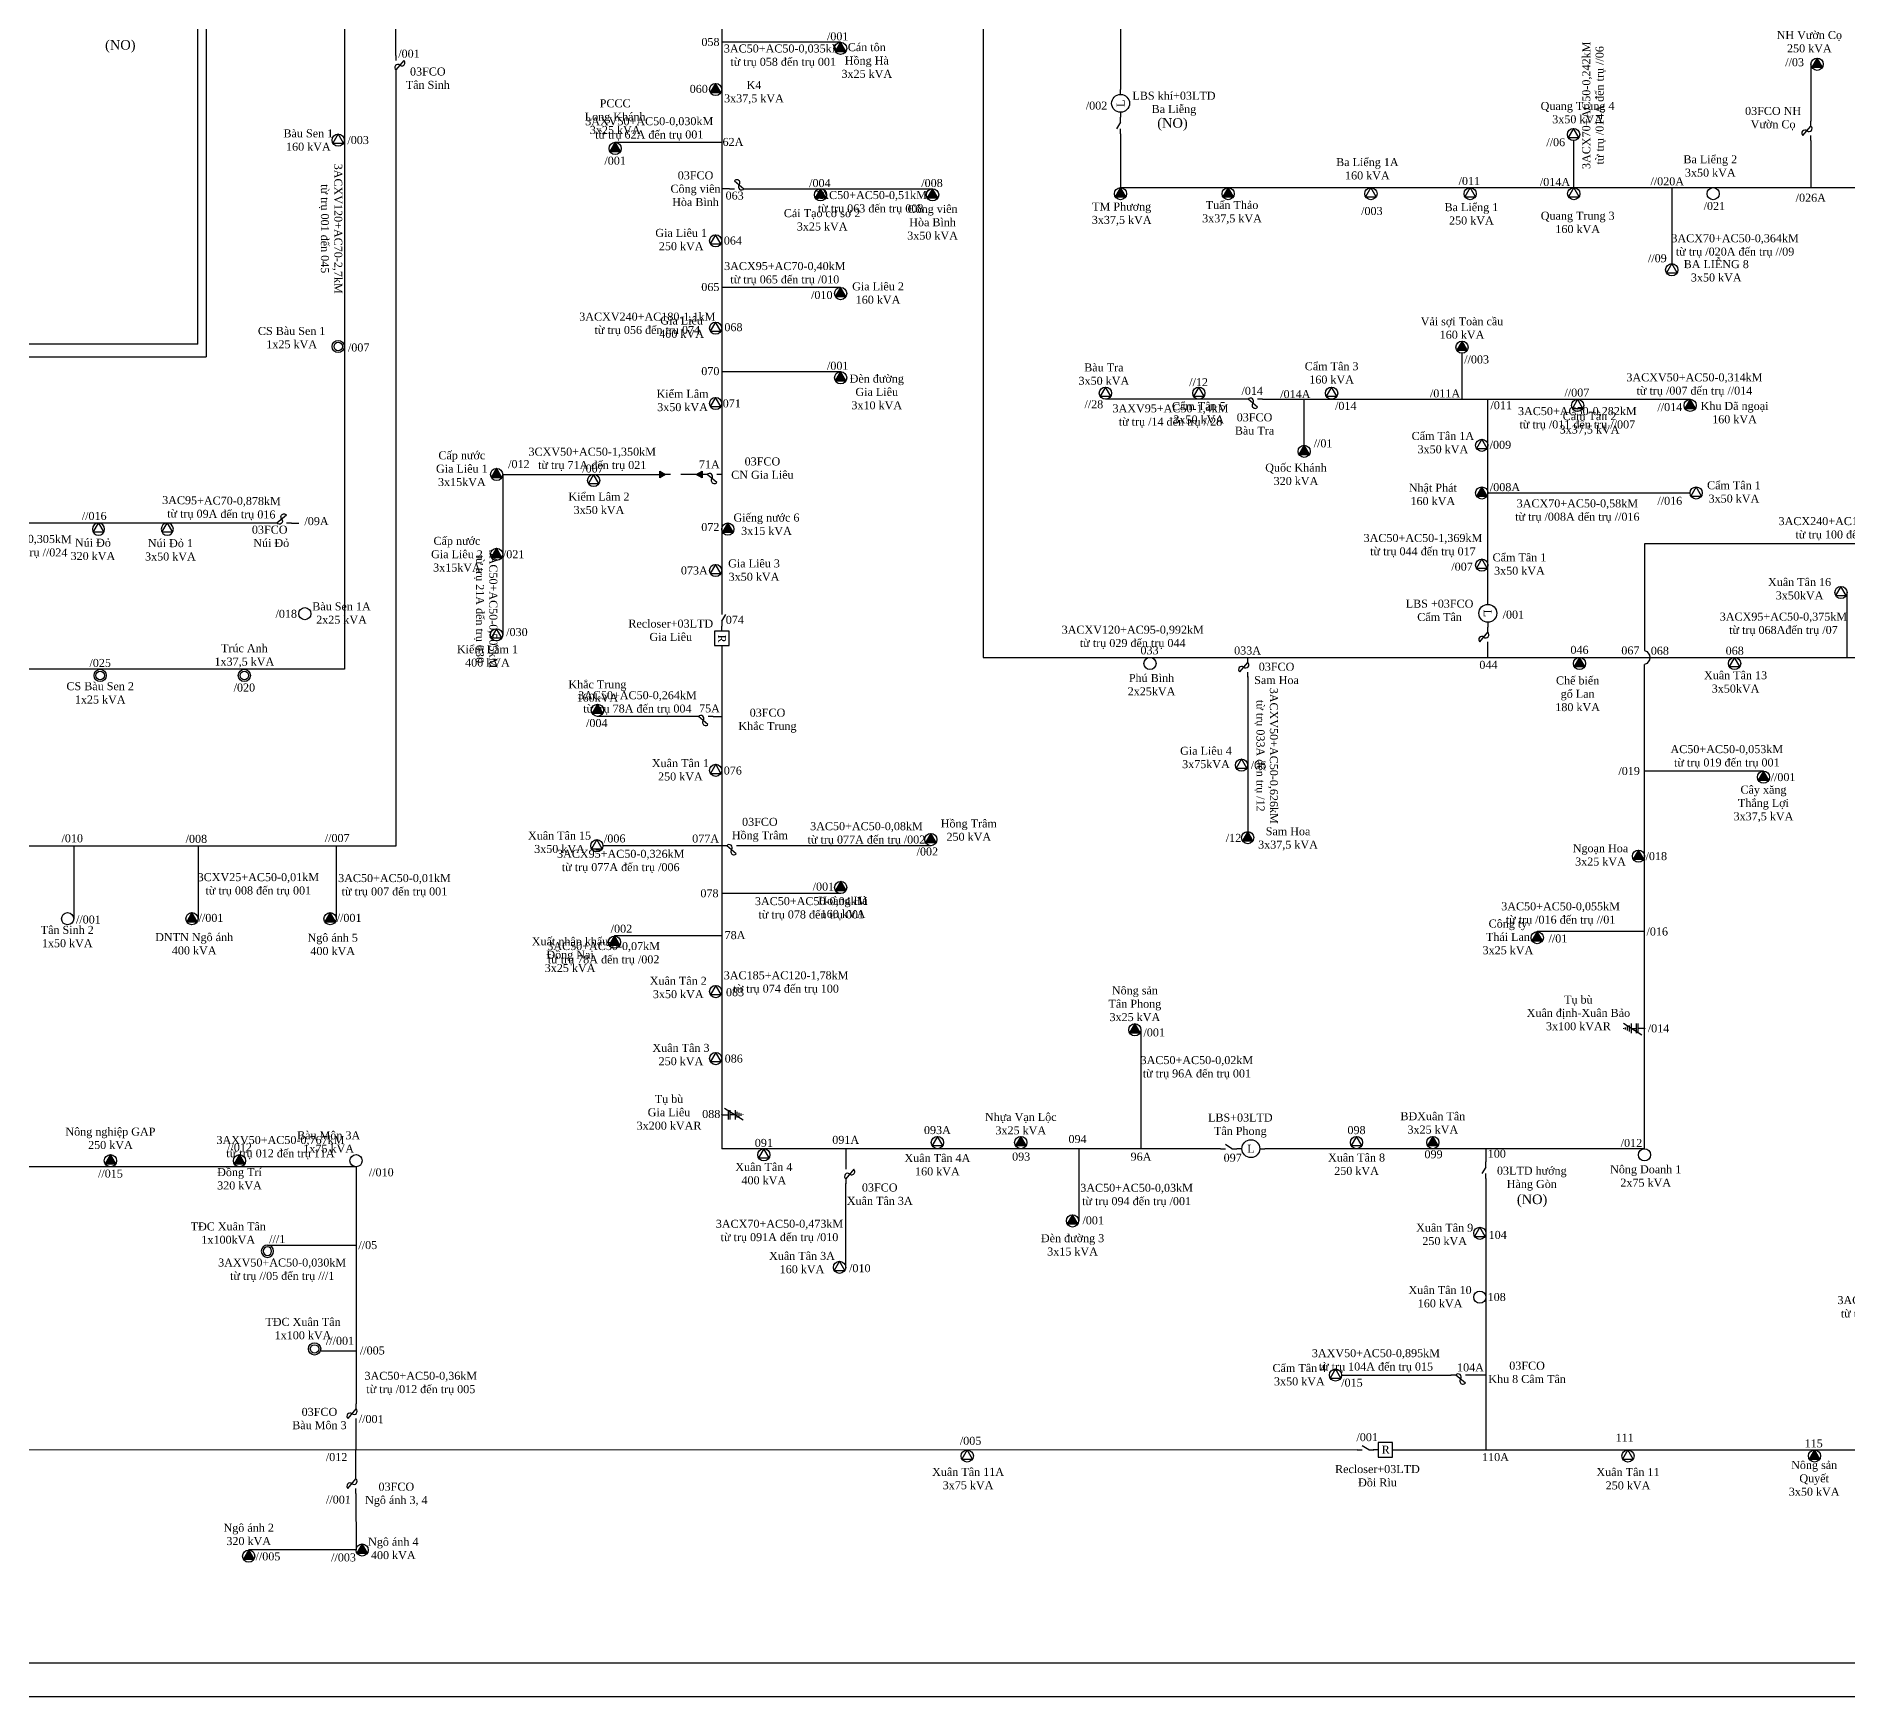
# Model space of a CAD drawing. Extents: x 291 to 2816, y -11 to 1308.
# Drawn here: x 1635 to 2178, y -11 to 487 of the extents above; entities that cross this region are included whole.
import ezdxf

# ---------------------------------------------------------------- set-up
doc = ezdxf.new("R2010")
doc.units = 0
doc.header["$MEASUREMENT"] = 0
doc.linetypes.add('DASHED2', pattern=[9.525, 6.35, -3.175])
doc.layers.get('0').update_dxf_attribs({"linetype": 'CONTINUOUS'})
for name, color, linetype in [('471', 3, 'CONTINUOUS'), ('472', 4, 'CONTINUOUS'), ('473', 1, 'CONTINUOUS'), ('476', 6, 'CONTINUOUS'), ('477', 3, 'CONTINUOUS'), ('KHOANG_CACH', 170, 'CONTINUOUS'), ('TBA', 125, 'CONTINUOUS'), ('THIET_BI', 7, 'CONTINUOUS')]:
    doc.layers.add(name, color=color, linetype=linetype)
doc.styles.add('_VNITIME3_5', font='VNTIME.TTF', dxfattribs={"height": 3.5})

# ---------------------------------------------------------------- blocks, each defined once
blk = doc.blocks.new('TBA_3P_KH')
at = {"layer": 'TBA'}
blk.add_hatch(color=256, dxfattribs=at).paths.add_polyline_path([(3187.12, -1054.35), (3185.53, -1057.1), (3188.71, -1057.1)])
blk.add_lwpolyline([(3187.12, -1054.35), (3185.53, -1057.1), (3188.71, -1057.1)], close=True, dxfattribs=at)
blk.add_circle((3187.12, -1056.19), 1.83, dxfattribs=at)
blk = doc.blocks.new('TBA_1P_KH')
at = {"layer": 'TBA'}
for radius in [1.83, 1.28]:
    blk.add_circle((3182.03, -1056.19), radius, dxfattribs=at)
blk = doc.blocks.new('TBA_3P_DL')
at = {"layer": 'TBA'}
blk.add_lwpolyline([(3171.29, -1054.35), (3169.7, -1057.1), (3172.88, -1057.1)], close=True, dxfattribs=at)
blk.add_circle((3171.29, -1056.19), 1.83, dxfattribs=at)
blk = doc.blocks.new('TBA_1P_DL')
at = {"layer": 'TBA'}
blk.add_circle((3165.97, -1056.19), 1.83, dxfattribs=at)
blk = doc.blocks.new('RECLOSER')
at = {"layer": 'THIET_BI'}
for p, q in [((3349.82, -1059.39), (3348.32, -1059.39)), ((3354.17, -1059.39), (3355.67, -1059.39))]:
    blk.add_line(p, q, dxfattribs=at)
blk.add_lwpolyline([(3349.82, -1057.22), (3349.82, -1061.57), (3354.17, -1061.57), (3354.17, -1057.22)], close=True, dxfattribs=at)
at = {"layer": 'THIET_BI', "insert": (3352.09, -1059.33), "char_height": 2.39, "width": 4.7726, "attachment_point": 5, "style": '_VNITIME3_5'}
blk.add_mtext('R', dxfattribs=at)
blk = doc.blocks.new('LBS')
at = {"layer": 'THIET_BI'}
for p, q in [((3348.97, -1069.32), (3347.47, -1069.32)), ((3354.34, -1069.32), (3355.84, -1069.32))]:
    blk.add_line(p, q, dxfattribs=at)
blk.add_circle((3351.65, -1069.32), 2.68, dxfattribs=at)
at = {"layer": 'THIET_BI', "insert": (3351.65, -1069.35), "char_height": 2.39, "width": 4.7726, "attachment_point": 5, "style": '_VNITIME3_5'}
blk.add_mtext('L', dxfattribs=at)
blk = doc.blocks.new('LTD-DS')
at = {"layer": 'THIET_BI'}
for p, q in [((3348.2, -1080.29), (3349.7, -1080.29)), ((3351.65, -1080.29), (3353.16, -1080.29))]:
    blk.add_line(p, q, dxfattribs=at)
blk.add_lwpolyline([(3351.65, -1080.29), (3349.71, -1079.08)], dxfattribs=at)
blk = doc.blocks.new('FCO')
at = {"layer": 'THIET_BI'}
for p, q in [((3348.2, -1091.47), (3349.7, -1091.47)), ((3349.72, -1089.07), (3352.58, -1091.47)), ((3352.58, -1091.47), (3354.08, -1091.47))]:
    blk.add_line(p, q, dxfattribs=at)
for centre, start, end in [((3350.43, -1089.67), 320, 140), ((3351.86, -1090.87), 140, 320)]:
    blk.add_arc(centre, 0.934, start, end, dxfattribs=at)
blk = doc.blocks.new('TBU_UNG_DONG')
at = {"layer": 'THIET_BI'}
blk.add_hatch(color=256, dxfattribs=at).paths.add_polyline_path([(2721.48, 392.64, 1), (2721.58, 392.64, 1)])
blk.add_line((2723.55, 391.84), (2720.02, 386.29))
for points in [[(2721.53, 392.64), (2721.53, 390.63)], [(2720.1, 390.63), (2722.96, 390.63)], [(2720.1, 390.12), (2722.96, 390.12)], [(2720.1, 388.58), (2722.96, 388.58)], [(2720.67, 388.01), (2722.44, 388.01)], [(2720.98, 387.44), (2722.13, 387.44)], [(2721.21, 386.87), (2721.9, 386.87)], [(2721.5, 386.29), (2721.61, 386.29)], [(2721.53, 388.58), (2721.53, 390.12)]]:
    blk.add_lwpolyline(points, dxfattribs=at)
blk.add_circle((2721.53, 392.64), 0.0497, dxfattribs=at)

msp = doc.modelspace()

# ---------------------------------------------------------------- hatches: boundary and pattern name
for points in [[(1821.68, 356.83), (1821.68, 354.77), (1823.46, 355.8)], [(1834.41, 354.77), (1834.41, 356.83), (1832.63, 355.8)]]:
    msp.add_hatch(color=256).paths.add_polyline_path(points)

# ---------------------------------------------------------------- linework, layer by layer
for points in [[(2801.05, -0.62), (301.05, -0.68), (301.05, 1298.22), (2801.05, 1298.22)], [(1823.46, 355.8), (1821.68, 354.77), (1821.68, 356.83)], [(1832.63, 355.8), (1834.41, 356.83), (1834.41, 354.77)]]:
    msp.add_lwpolyline(points, close=True)
at = {"layer": '471'}
for points in [[(1683.23, 394.92), (1683.23, 1151.86)], [(1683.23, 394.92), (1028.97, 394.89)]]:
    msp.add_lwpolyline(points, dxfattribs=at)
at = {"layer": '472'}
for points in [[(1959.88, 787.85), (1959.88, 471.28)], [(2166.89, 478.81), (2166.89, 461.78)], [(1959.88, 457.96), (1959.88, 441.84)], [(2095.71, 455.9), (2095.71, 441.84)], [(2166.89, 455.9), (2166.89, 441.83)], [(1959.88, 441.84), (2334.5, 441.83)], [(2125.15, 441.83), (2125.15, 419.04)]]:
    msp.add_lwpolyline(points, dxfattribs=at)
at = {"layer": '473'}
msp.add_line((2030.83, 63.3), (1148.87, 63.19), dxfattribs=at)
for points in [[(1840.29, 506.76), (1840.29, 315.27)], [(1875.94, 485.39), (1840.29, 485.39)], [(1808.33, 455.42), (1840.29, 455.42)], [(1842.58, 441.47), (1840.29, 441.47)], [(1848.46, 441.47), (1903.52, 441.47)], [(1875.94, 411.84), (1840.29, 411.84)], [(1875.94, 386.61), (1840.29, 386.61)], [(1774.62, 355.8), (1774.61, 307.71)], [(1774.62, 355.8), (1822.39, 355.8)], [(2117, 334.99), (2117, 303.03)], [(2703.66, 334.99), (2117, 334.99)], [(1840.29, 302.97), (1840.32, 153.62)], [(2117, 153.62), (2117, 298.85)], [(1831.8, 283.23), (1803, 283.25)], [(1837.68, 283.23), (1840.3, 283.23)], [(2152.65, 266.87), (2117, 266.87)], [(1840.31, 244.47), (1804.66, 244.47)], [(1902.99, 244.47), (1846.18, 244.47)], [(1875.96, 230.12), (1840.31, 230.12)], [(1840.31, 217.4), (1808.13, 217.4)], [(2117, 218.73), (2084.81, 218.73)], [(1966, 189.27), (1966, 153.62)], [(1989.82, 153.62), (1840.32, 153.61)], [(1877.46, 153.61), (1877.46, 148.96)], [(1947.32, 153.62), (1947.32, 131.97)], [(2117, 153.62), (2003.14, 153.62)], [(2069.43, 153.62), (2069.43, 149.63)], [(1730.63, 148.18), (1577.08, 148.18)], [(1730.63, 148.18), (1730.63, 77.07)], [(1877.46, 118.03), (1877.46, 143.17)], [(2069.43, 144.68), (2069.43, 63.3)], [(1704.05, 124.69), (1730.63, 124.69)], [(1730.63, 92.87), (1720.03, 92.87)], [(2026.14, 85.74), (2058.98, 85.74)], [(2069.43, 85.74), (2064.78, 85.74)], [(1730.62, 55.34), (1730.63, 71.2)], [(2042.96, 63.3), (2260.31, 63.3)], [(1730.62, 50.21), (1730.63, 33.28)], [(1730.63, 33.28), (1698.45, 33.28)]]:
    msp.add_lwpolyline(points, dxfattribs=at)
at = {"layer": '473', "linetype": 'DASHED2'}
msp.add_lwpolyline([(1834.41, 355.8), (1823.46, 355.8)], dxfattribs=at)
at = {"layer": '473'}
msp.add_lwpolyline([(2117, 303.03, -0.741084), (2117, 298.85)], format="xyb", dxfattribs=at)
at = {"layer": '476'}
for points in [[(1685.72, 589.98), (1685.72, 391.08)], [(351.98, 391.08), (1685.72, 391.08)]]:
    msp.add_lwpolyline(points, dxfattribs=at)
at = {"layer": '477'}
for points in [[(1727.14, 649.81), (1727.14, 297.37)], [(1742.55, 481.46), (1742.55, 513.88)], [(1918.66, 508.85), (1918.66, 300.94)], [(1742.55, 475.59), (1742.55, 244.35)], [(2062.26, 378.35), (2062.26, 392.14)], [(1996.6, 378.35), (1955.33, 378.35)], [(2002.48, 378.35), (2070.01, 378.35)], [(2014.93, 364.57), (2014.93, 378.35)], [(2070.01, 317), (2070.01, 378.35)], [(2070.01, 378.35), (2130.66, 378.35)], [(2070.01, 350.25), (2130.66, 350.25)], [(1705.41, 341.23), (1607.4, 341.22)], [(1711.28, 341.23), (1713.46, 341.23)], [(2177.72, 300.94), (2177.72, 320.4)], [(1918.66, 300.94), (2626.84, 300.94)], [(2070.01, 300.94), (2070.01, 304.1)], [(1727.14, 297.37), (753.41, 297.38)], [(1997.99, 295.2), (1997.99, 248.73)], [(1742.55, 244.35), (1576.37, 244.35)], [(1646, 244.35), (1646, 222.58)], [(1683.27, 244.35), (1683.27, 222.58)], [(1724.68, 244.35), (1724.68, 222.58)]]:
    msp.add_lwpolyline(points, dxfattribs=at)
at = {"layer": 'THIET_BI'}
msp.add_lwpolyline([(291.05, 1308.16), (2811.05, 1308.16), (2811.05, -10.74), (291.05, -10.74)], close=True, dxfattribs=at)

# ---------------------------------------------------------------- block references
for p, rotation in [((1724.36, 2911.21), 270), ((2232.96, -2557.75), 90)]:
    msp.add_blockref('TBU_UNG_DONG', p, dxfattribs=dict(rotation=rotation))
at = {"layer": 'TBA', "color": 128}
for name, p in [('TBA_3P_KH', (-1311.18, 1539.77)), ('TBA_3P_KH', (-1018.4, 1535)), ('TBA_3P_KH', (-1348.66, 1527.42)), ('TBA_3P_DL', (-1445.98, 1512.25)), ('TBA_3P_DL', (-1075.58, 1513.92)), ('TBA_3P_KH', (-1378.79, 1509.77)), ('TBA_3P_KH', (-1317.22, 1495.83)), ('TBA_3P_KH', (-1283.6, 1495.85)), ('TBA_3P_KH', (-1227.28, 1496.19)), ('TBA_3P_KH', (-1194.99, 1496.19)), ('TBA_3P_DL', (-1136.34, 1496.19)), ('TBA_3P_DL', (-1106.6, 1496.19)), ('TBA_3P_DL', (-1075.53, 1496.19)), ('TBA_1P_DL', (-1028.42, 1496.19)), ('TBA_3P_DL', (-1332.83, 1482.04)), ('TBA_3P_DL', (-1046.14, 1473.39)), ('TBA_3P_KH', (-1311.18, 1466.22)), ('TBA_3P_DL', (-1332.83, 1455.85)), ('TBA_1P_KH', (-1456.72, 1450.36)), ('TBA_3P_KH', (-1124.86, 1450.16)), ('TBA_3P_KH', (-1311.18, 1440.99)), ('TBA_3P_DL', (-1215.96, 1436.37)), ('TBA_3P_DL', (-1187.96, 1436.37)), ('TBA_3P_DL', (-1148.13, 1436.37)), ('TBA_3P_DL', (-1332.83, 1433.27)), ('TBA_3P_DL', (-1074.36, 1432.71)), ('TBA_3P_KH', (-1056.46, 1432.71)), ('TBA_3P_KH', (-1172.19, 1418.92)), ('TBA_3P_DL', (-1103.11, 1420.73)), ('TBA_3P_KH', (-1414.33, 1411.99)), ('TBA_3P_DL', (-1369.41, 1410.17)), ('TBA_3P_KH', (-1118.94, 1406.44)), ('TBA_3P_DL', (-1038.8, 1406.44)), ('TBA_3P_KH', (-1344.99, 1395.61)), ('TBA_3P_KH', (-1414.33, 1388.03)), ('TBA_3P_DL', (-1332.83, 1383.19)), ('TBA_3P_DL', (-1103.11, 1384.8)), ('TBA_3P_DL', (-995.4, 1376.59)), ('TBA_1P_DL', (-1450.68, 1370.24)), ('TBA_3P_DL', (-1398.51, 1363.9)), ('TBA_1P_DL', (-1197.27, 1355.29)), ('TBA_3P_KH', (-1089.62, 1355.29)), ('TBA_3P_DL', (-1027.3, 1355.29)), ('TBA_1P_KH', (-1528.11, 1351.73)), ('TBA_1P_KH', (-1484.89, 1351.73)), ('TBA_3P_KH', (-1384.11, 1341.27)), ('TBA_3P_DL', (-1332.82, 1323.26)), ('TBA_3P_DL', (-1175.14, 1324.83)), ('TBA_3P_KH', (-1034.47, 1321.22)), ('TBA_3P_DL', (-1368.47, 1300.65)), ('TBA_3P_KH', (-1284.13, 1302.49)), ('TBA_3P_KH', (-1189.13, 1303.08)), ('TBA_3P_KH', (-1071.95, 1297.51)), ('TBA_3P_KH', (-1311.16, 1288.14)), ('TBA_1P_DL', (-1521.81, 1278.77)), ('TBA_3P_KH', (-1505.68, 1278.77)), ('TBA_3P_KH', (-1464.27, 1278.77)), ('TBA_3P_KH', (-1378.99, 1271.75)), ('TBA_3P_KH', (-1102.3, 1273.08)), ('TBA_3P_DL', (-1332.81, 1256.92)), ('TBA_3P_KH', (-1222.95, 1245.46)), ('TBA_3P_DL', (-1332.81, 1236.82)), ('TBA_3P_DL', (-1318.38, 1207.97)), ('TBA_3P_DL', (-1266.34, 1211.63)), ('TBA_3P_KH', (-1257.17, 1211.64)), ('TBA_3P_DL', (-1140.66, 1211.64)), ('TBA_3P_KH', (-1133.61, 1211.64)), ('TBA_1P_DL', (-1048.98, 1207.97)), ('TBA_3P_KH', (-1530.13, 1206.2)), ('TBA_3P_KH', (-1491.43, 1206.2)), ('TBA_1P_DL', (-1435.34, 1206.2)), ('TBA_3P_KH', (-1241.64, 1188.15)), ('TBA_3P_DL', (-1103.7, 1184.43)), ('TBA_3P_DL', (-1295.66, 1174.22)), ('TBA_1P_DL', (-1098.38, 1165.27)), ('TBA_1P_KH', (-1463.82, 1149.75)), ('TBA_3P_DL', (-1146.98, 1141.93)), ('TBA_3P_DL', (-1257.38, 1117.65)), ('TBA_3P_DL', (-1059.27, 1117.65)), ('TBA_3P_KH', (-1019.17, 1117.65)), ('TBA_3P_KH', (-1488.67, 1087.63)), ('TBA_3P_KH', (-1454.66, 1089.46))]:
    msp.add_blockref(name, p, dxfattribs=at)
at = {"layer": 'TBA', "color": 128, "xscale": -1}
for name, p in [('TBA_3P_DL', (4824.71, 1395.58)), ('TBA_3P_DL', (4845.33, 1395.58)), ('TBA_1P_KH', (4886.08, 1179.05))]:
    msp.add_blockref(name, p, dxfattribs=at)
at = {"layer": 'THIET_BI'}
for name, p, rotation in [('FCO', (2834.02, 3829.67), 270), ('LBS', (890.56, -2884.56), 89.99996603261236), ('LTD-DS', (879.58, -2890.24), 89.99996603261236), ('FCO', (1075.45, -2892.31), 90.0005163128643), ('FCO', (5350.68, -713.12), 180), ('FCO', (5188.49, -735.67), 180), ('LTD-DS', (2920.76, 3663.42), 269.9970043804586), ('LBS', (3139.33, 3665.81), 270), ('RECLOSER', (2899.69, 3658.64), 270), ('FCO', (978.54, -3044.11), 90), ('FCO', (906.53, -3053.14), 90), ('FCO', (5185.88, -808.24), 180), ('FCO', (5194.38, -847), 180), ('FCO', (2968.93, 3497.16), 270), ('LTD-DS', (989.13, -3203.53), 90), ('FCO', (5412.98, -1005.73), 180), ('FCO', (639.16, -3277.01), 90), ('FCO', (639.15, -3297.99), 90)]:
    msp.add_blockref(name, p, dxfattribs=dict(at, rotation=rotation))
for name, p in [('FCO', (-1505.62, 1532.94)), ('LTD-DS', (-1358.39, 1233.91)), ('LBS', (-1352.7, 1222.94)), ('RECLOSER', (-1312.71, 1122.69)), ('LTD-DS', (-1317.37, 1143.59))]:
    msp.add_blockref(name, p, dxfattribs=at)
at = {"layer": 'THIET_BI', "xscale": -1}
msp.add_blockref('FCO', (5059.49, 1432.7), dxfattribs=at)

# ---------------------------------------------------------------- texts
at = {"char_height": 2.867, "width": 11.1204, "attachment_point": 5, "style": '_VNITIME3_5'}
for insert in [(1659.95, 484.16), (1975.44, 460.75), (2083.27, 137.97)]:
    msp.add_mtext('{\\C1;(NO)}', dxfattribs=dict(at, insert=insert))
at = {"layer": 'KHOANG_CACH', "char_height": 2.4, "attachment_point": 5, "style": '_VNITIME3_5'}
for s, insert, width in [('3AC50+AC50-0,035kM\\Ptõ trô 058 ®Õn trô 001', (1858.71, 481.24), 69.7357), ('3AC50+AC50-0,51kM\\Ptõ trô 063 ®Õn trô 008', (1884.93, 437.28), 69.7357), ('3ACX70+AC50-0,364kM\\Ptõ trô /020A ®Õn trô //09', (2144.14, 424.33), 69.7357), ('3ACX95+AC70-0,40kM\\Ptõ trô 065 ®Õn trô /010', (1859.2, 415.99), 69.7357), ('3ACXV240+AC180-1,1kM\\Ptõ trô 056 ®Õn trô 074', (1817.97, 400.83), 69.7357), ('3ACXV50+AC50-0,314kM\\Ptõ trô /007 ®Õn trô //014', (2131.95, 382.63), 69.7357), ('3AXV95+AC50-1,4kM\\Ptõ trô /14 ®Õn trô //28', (1974.85, 373.32), 69.7357), ('3AC50+AC50-0,282kM\\Ptõ trô /011 ®Õn trô //007', (2096.84, 372.5), 69.7357), ('3CXV50+AC50-1,350kM\\Ptõ trô 71A ®Õn trô 021', (1801.45, 360.33), 69.7357), ('3ACX70+AC50-0,58kM\\Ptõ trô /008A ®Õn trô //016', (2096.84, 344.83), 69.7357), ('3ACX240+AC120-1,877kM\\Ptõ trô 100 ®Õn trô 038', (2178.09, 339.51), 69.7357), ('3AC50+AC50-1,369kM\\Ptõ trô 044 ®Õn trô 017', (2050.54, 334.46), 69.7357), ('3ACXV120+AC95-0,992kM\\Ptõ trô 029 ®Õn trô 044', (1963.53, 306.95), 46.0123), ('3ACX95+AC50-0,375kM\\Ptõ trô 068A®Õn trô /07', (2158.64, 310.87), 46.0123), ('067', (2112.75, 303.02), 6.6721), ('068', (2121.59, 302.92), 6.6721), ('3AC50+AC50-0,264kM\\Ptõ trô 78A ®Õn trô 004', (1815, 287.3), 69.7357), ('AC50+AC50-0,053kM\\Ptõ trô 019 ®Õn trô 001', (2141.66, 271.13), 69.7357), ('3AC50+AC50-0,08kM\\Ptõ trô 077A ®Õn trô /002', (1883.68, 248.02), 69.7357), ('3ACX95+AC50-0,326kM\\Ptõ trô 077A ®Õn trô /006', (1810, 239.74), 69.7357), ('3CXV25+AC50-0,01kM\\Ptõ trô 008 ®Õn trô 001', (1701.34, 232.74), 69.7357), ('3AC50+AC50-0,01kM\\Ptõ trô 007 ®Õn trô 001', (1742.15, 232.46), 69.7357), ('3AC50+AC50-0,04kM\\Ptõ trô 078 ®Õn trô 001', (1867.12, 225.55), 69.7357), ('3AC50+AC50-0,055kM\\Ptõ trô /016 ®Õn trô //01', (2091.81, 224), 69.7357), ('3AC50+AC50-0,07kM\\Ptõ trô 78A ®Õn trô /002', (1804.87, 212.07), 69.7357), ('3AC185+AC120-1,78kM\\Ptõ trô 074 ®Õn trô 100', (1859.59, 203.31), 69.7357), ('3AC50+AC50-0,02kM\\Ptõ trô 96A ®Õn trô 001', (1982.76, 177.88), 69.7357), ('3AXV50+AC50-0,767kM\\Ptõ trô 012 ®Õn trô 11A', (1707.97, 153.93), 46.0123), ('3AC50+AC50-0,03kM\\Ptõ trô 094 ®Õn trô /001', (1964.68, 139.58), 41.7253), ('3ACX70+AC50-0,473kM\\Ptõ trô 091A ®Õn trô /010', (1857.61, 128.79), 69.7357), ('3AXV50+AC50-0,030kM\\Ptõ trô //05 ®Õn trô ///1', (1708.48, 117.17), 69.7357), ('3AC120+AC95-3,6kM\\Ptõ trô 100 ®Õn trô 160', (2191.71, 105.91), 69.7357), ('3AXV50+AC50-0,895kM\\Ptõ trô 104A ®Õn trô 015', (2036.44, 89.99), 69.7357), ('3AC50+AC50-0,36kM\\Ptõ trô /012 ®Õn trô 005', (1750.06, 83.2), 69.7357)]:
    msp.add_mtext(s, dxfattribs=dict(at, insert=insert, width=width))
for s, insert, width, rotation in [('3ACX70+AC50-0,242kM\\Ptõ trô /014A ®Õn trô //06', (2101.82, 466.5), 69.7357, 90), ('3AXV50+AC50-0,030kM\\Ptõ trô 62A ®Õn trô 001', (1818.55, 459.43), 69.7357, 0.064), ('3ACXV120+AC70-2,7kM\\Ptõ trô 001 ®Õn 045', (1723, 429.49), 46.0123, 270), ('3AC95+AC70-0,878kM\\Ptõ trô 09A ®Õn trô 016', (1690.26, 345.65), 32.5882, 359.4118), ('3ACX70+AC50-0,305kM\\Ptõ trô //016 ®Õn trô //024', (1626.26, 334.26), 45.075, 359.4118), ('3AC50+AC50-0,505kM\\Ptõ trô 21A ®Õn trô 030', (1769.51, 315.47), 69.7357, 270), ('3ACXV50+AC50-0,626kM\\Ptõ trô 033A ®Õn trô /12', (2003.55, 271.43), 69.7357, 270)]:
    msp.add_mtext(s, dxfattribs=dict(at, insert=insert, width=width, rotation=rotation))
at = {"layer": 'TBA', "color": 128, "char_height": 2.4, "attachment_point": 5, "style": '_VNITIME3_5'}
for s, insert, width in [('{\\fTimes New Roman|b0|i0|c0|p18;NH Vườn Cọ\\P}250 kVA', (2166.41, 485.55), 31.2626), ('C¸n t«n\\PHång Hµ\\P3x25 kVA', (1883.78, 479.91), 31.2626), ('060', (1833.4, 471.41), 31.2626), ('K4\\P3x37,5 kVA', (1849.95, 470.31), 31.2626), ('{\\fTimes New Roman|b0|i0|c0|p18;Quang Trung 4\\P3x50 kVA}', (2096.91, 464.29), 31.2626), ('Bµu Sen 1\\P160 kVA', (1716.33, 456.06), 31.2626), ('/003', (1731.26, 456.06), 31.2626), ('Ba LiÓng 1A\\P160 kVA', (2033.88, 447.44), 31.2626), ('Ba LiÓng 2\\P3x50 kVA', (2136.7, 448.28), 31.2626), ('/004', (1869.72, 443.16), 9.0426), ('/011', (2064.46, 443.79), 31.2626), ('C¶i T¹o c¬ së 2\\P3x25 kVA', (1870.4, 432.13), 31.2626), ('C«ng viªn\\PHßa B×nh\\P3x50 kVA', (1903.51, 431.4), 31.2626), ('{\\fTimes New Roman|b0|i0|c0|p18;TM Phương\\P}3x37,5 kVA', (1960.21, 433.86), 31.2626), ('{\\fTimes New Roman|b0|i0|c0|p18;Tuấn Thảo\\P}3x37,5 kVA', (1993.3, 434.32), 31.2626), ('/003', (2035.23, 434.8), 31.2626), ('Ba LiÓng 1\\P250 kVA', (2065.07, 433.93), 31.2626), ('Quang Trung 3\\P160 kVA', (2096.95, 431.37), 31.2626), ('/021', (2137.93, 436.29), 31.2626), ('Gia Liªu 1\\P250 kVA', (1828.13, 426.22), 31.2626), ('064', (1843.63, 425.93), 9.0426), ('{\\fTimes New Roman|b0|i0|c0|p18;BA LIỄNG 8\\P3x50 kVA}', (2138.49, 416.84), 31.2626), ('{\\fTimes New Roman|b0|i0|c0|p18;Gia Liêu 2\\P160 kVA}', (1887.15, 410.17), 31.2626), ('Gia Liªu\\P400 kVA', (1828.26, 399.94), 31.2626), ('{\\fTimes New Roman|b0|i0|c0|p18;Vải sợi Toàn cầu\\P160 kVA}', (2062.26, 399.68), 31.2626), ('{\\fTimes New Roman|b0|i0|c0|p18;CS Bàu Sen 1\\P1x25 kVA}', (1711.34, 396.81), 31.2626), ('068', (1843.8, 399.95), 31.2626), ('/007', (1731.43, 393.86), 31.2626), ('§Ìn ®\xadêng\\PGia Liªu\\P3x10 kVA', (1886.77, 380.53), 31.2626), ('{\\fTimes New Roman|b0|i0|c0|p18;Bàu Tra\\P3x50 kVA}', (1954.87, 385.86), 31.2626), ('CÈm T©n 3\\P160 kVA', (2023.16, 386.23), 31.2626), ('KiÓm L©m\\P3x50 kVA', (1828.54, 377.96), 31.2626), ('//12', (1983.27, 383.46), 10.955), ('071', (1843.3, 377.09), 31.2626), ('CÈm T©n 5\\P3x50 kVA', (1983.33, 374.27), 31.2626), ('Khu D· ngo¹i\\P160 kVA', (2143.97, 374.32), 31.2626), ('CÈm T©n 2\\P3x37,5 kVA', (2100.5, 371), 31.2626), ('CÈm T©n 1A\\P3x50 kVA', (2056.52, 365.33), 31.2626), ('/009', (2073.77, 364.67), 10.955), ('CÊp n\xadíc\\PGia Liªu 1\\P3x15kVA', (1762.36, 357.51), 31.2626), ('/012', (1779.46, 358.88), 31.2626), ('/007', (1801.69, 357.55), 31.2626), ('{\\fTimes New Roman|b0|i0|c0|p18;Quốc Khánh\\P320 kVA}', (2012.47, 355.82), 31.2626), ('{\\fTimes New Roman|b0|i0|c0|p18;Nhật Phát\\P160 kVA}', (2053.51, 349.8), 31.2626), ('CÈm T©n 1\\P3x50 kVA', (2143.79, 350.54), 31.2626), ('KiÓm L©m 2\\P3x50 kVA', (1803.47, 347.13), 31.2626), ('GiÕng n\xadíc 6\\P3x15 kVA', (1853.7, 340.85), 31.2626), ('CÊp n\xadíc\\PGia Liªu 2\\P3x15kVA', (1760.89, 331.86), 31.2626), ('072', (1836.87, 340.01), 31.2626), ('Nói §á\\P320 kVA', (1651.73, 333.32), 31.2626), ('Nói §á 1\\P3x50 kVA', (1674.97, 333.17), 31.2626), ('CÈm T©n 1\\P3x50 kVA', (2079.48, 328.9), 31.2626), ('073A', (1832.07, 327), 9.0426), ('{\\fTimes New Roman|b0|i0|c0|p18;Gia Liêu 3\\P3x50 kVA}', (1849.96, 327.1), 31.2626), ('/007', (2062.27, 328.13), 10.955), ('Xu©n T©n 16\\P3x50kVA', (2163.48, 321.51), 31.2626), ('/018', (1709.71, 313.99), 8.5343), ('Bµu Sen 1A\\P2x25 kVA', (1726.28, 314.21), 31.2626), ('Tróc Anh\\P1x37,5 kVA', (1697.15, 301.41), 31.2626), ('KiÓm L©m 1\\P400 kVA', (1770.04, 301.36), 31.2626), ('033', (1968.56, 303.05), 5.7418), ('046', (2097.49, 303.19), 5.7418), ('068', (2144.03, 302.94), 5.7418), ('/025', (1653.92, 299.27), 31.2626), ('{\\fTimes New Roman|b0|i0|c0|p18;CS Bàu Sen 2\\P1x25 kVA}', (1653.92, 290.28), 31.2626), ('Kh¾c Trung\\P160kVA', (1803, 290.83), 31.2626), ('Phó B×nh\\P2x25kVA', (1969.16, 292.73), 31.2626), ('ChÕ biÕn\\Pgæ Lan\\P180 kVA', (2096.93, 290), 31.2626), ('Xu©n T©n 13\\P3x50kVA', (2144.28, 293.57), 31.2626), ('/020', (1697.15, 291.89), 31.2626), ('{\\fTimes New Roman|b0|i0|c0|p18;Gia Liêu 4\\P3x75kVA}', (1985.48, 270.9), 31.2626), ('Xu©n T©n 1\\P250 kVA', (1827.89, 267.2), 31.2626), ('076', (1843.61, 267), 31.2626), ('/06', (2001.23, 268.65), 5.7418), ('C©y x¨ng\\PTh¾ng Lîi\\P3x37,5 kVA', (2152.65, 257.01), 31.2626), ('{\\fTimes New Roman|b0|i0|c0|p18;Hồng Trâm\\P250 kVA}', (1914.37, 249.11), 31.2626), ('Sam Hoa\\P3x37,5 kVA', (2010.09, 246.52), 31.2626), ('/008', (1682.76, 246.51), 6.6721), ('//007', (1724.97, 246.76), 6.6721), ('Xu©n T©n 15\\P3x50 kVA', (1791.65, 245.48), 31.2626), ('Ngo¹n Hoa\\P3x25 kVA', (2103.77, 241.69), 31.2626), ('/018', (2120.52, 241.33), 31.2626), ('Hoµng Hµ\\P160 kVA', (1876.65, 225.99), 31.2626), ('T©n Sinh 2\\P1x50 kVA', (1644.04, 217.2), 31.2626), ('{\\fTimes New Roman|b0|i0|c0|p18;DNTN Ngô ánh\\P400 kVA}', (1682.1, 215.03), 31.2626), ('Ng« ¸nh 5\\P400 kVA', (1723.64, 214.87), 31.2626), ('C«ng ty\\PTh¸i Lan\\P3x25 kVA', (2076.03, 217.1), 31.2626), ('XuÊt nhËp khÈu\\P§ång Nai\\P3x25 kVA', (1794.81, 211.77), 31.2626), ('Xu©n T©n 2\\P3x50 kVA', (1827.25, 201.93), 31.2626), ('083', (1844.28, 200.53), 31.2626), ('N«ng s¶n\\PT©n Phong\\P3x25 kVA', (1964.17, 197.05), 31.2626), ('Xu©n T©n 3\\P250 kVA', (1828.06, 181.82), 31.2626), ('086', (1843.89, 180.62), 31.2626), ('Nhùa V¹n Léc\\P3x25 kVA', (1929.95, 161.09), 31.2626), ('{\\fTimes New Roman|b0|i0|c0|p18;BĐXuân Tân}\\P3x25 kVA', (2053.51, 161.33), 31.2626), ('{\\fTimes New Roman|b0|i0|c0|p18;Nông nghiệp GAP \\P250 kVA}', (1656.99, 156.71), 31.2626), ('Bµu M«n 3A\\P1x75 kVA', (1722.42, 155.6), 22.5302), ('093A', (1904.95, 159.18), 31.2626), ('098', (2030.63, 159.17), 31.2626), ('//012', (1695.69, 154.01), 22.5302), ('091', (1852.91, 155.34), 31.2626), ('Xu©n T©n 4A\\P160 kVA', (1904.95, 148.79), 31.2626), ('093', (1930.07, 151.23), 31.2626), ('Xu©n T©n 8\\P250 kVA', (2030.63, 148.93), 31.2626), ('099', (2053.72, 151.93), 31.2626), ('/012', (2113.06, 155.32), 31.2626), ('//015', (1656.99, 146.13), 22.5302), ('§ång TrÝ \\P320 kVA', (1695.69, 144.56), 31.2626), ('//010', (1738.2, 146.52), 22.5302), ('Xu©n T©n 4\\P400 kVA', (1852.91, 146.11), 31.2626), ('N«ng Doanh 1\\P2x75 kVA', (2117.34, 145.41), 31.2626), ('T§C Xu©n T©n\\P1x100kVA', (1692.32, 128.28), 22.5302), ('Xu©n T©n 9\\P250 kVA', (2057.05, 127.89), 31.2626), ('§Ìn ®\xadêng 3\\P3x15 kVA', (1945.48, 124.75), 31.2626), ('104', (2072.96, 127.74), 31.2626), ('{\\fTimes New Roman|b0|i0|c0|p18;Xuân Tân 3A\\P160 kVA}', (1864.35, 119.44), 31.2626), ('Xu©n T©n 10\\P160 kVA', (2055.69, 109.2), 31.2626), ('108', (2072.66, 109.12), 31.2626), ('{\\fTimes New Roman|b0|i0|c0|p18;TĐC Xuân Tân} \\P1x100 kVA', (1714.74, 99.65), 31.2626), ('CÈm T©n 4\\P3x50 kVA', (2013.49, 85.81), 31.2626), ('/005', (1914.91, 66), 8.9478), ('111', (2111.02, 66.95), 31.2626), ('115', (2167.71, 65.22), 3.9101), ('N«ng s¶n\\PQuyÕt\\P3x50 kVA', (2167.85, 54.73), 31.2626), ('{\\fTimes New Roman|b0|i0|c0|p18;Xuân Tân 11A\\P3x75 kVA}', (1914.15, 54.67), 31.2626), ('Xu©n T©n 11\\P250 kVA', (2112.03, 54.61), 31.2626), ('Ng« ¸nh 2\\P320 kVA', (1698.45, 37.92), 31.2626), ('Ng« ¸nh 4\\P400 kVA', (1741.8, 33.71), 31.2626), ('//003', (1726.88, 31.03), 22.5302)]:
    msp.add_mtext(s, dxfattribs=dict(at, insert=insert, width=width))
at = {"layer": 'TBA', "color": 128, "insert": (1808.33, 463.07), "char_height": 2.4, "width": 31.2626, "attachment_point": 5, "rotation": 0.064, "style": '_VNITIME3_5'}
msp.add_mtext('PCCC \\PLong Kh¸nh\\P3x25 kVA', dxfattribs=at)
at = {"layer": 'THIET_BI', "char_height": 2.4, "attachment_point": 5, "style": '_VNITIME3_5'}
for s, insert, width in [('058', (1836.91, 485.48), 19.1419), ('/001', (1875.06, 487.17), 21.2251), ('/001', (1746.51, 481.97), 6.6721), ('//03', (2161.99, 479.41), 19.7213), ('03FCO\\PT©n Sinh', (1752.15, 474.62), 14.4283), ('/002', (1952.68, 466.4), 19.7213), ('{\\fTimes New Roman|b0|i0|c0|p18;03FCO NH Vườn Cọ}', (2155.54, 462.51), 19.7213), ('//06', (2090.36, 455.42), 19.7213), ('03FCO\\PC«ng viªn\\PHßa B×nh', (1832.43, 441.47), 21.8936), ('063', (1844.16, 439.41), 6.6721), ('/008', (1903.34, 443.18), 21.2251), ('/014A', (2090.14, 443.5), 19.7213), ('//020A', (2123.8, 443.69), 19.7213), ('/026A', (2166.84, 438.77), 19.7213), ('//09', (2120.83, 420.62), 19.7213), ('065', (1836.88, 412), 19.1419), ('/010', (1870.29, 409.61), 21.2251), ('//003', (2066.64, 390.28), 31.2626), ('070', (1836.88, 386.77), 19.1419), ('/001', (1875.07, 388.39), 21.2251), ('/014', (1999.35, 380.86), 31.2626), ('/014A', (2012.28, 379.88), 31.2626), ('/011A', (2057.17, 380.1), 31.2626), ('//007', (2096.71, 380.34), 31.2626), ('//28', (1951.87, 376.83), 31.2626), ('/014', (2027.41, 376.35), 31.2626), ('/011', (2074, 376.55), 31.2626), ('//014', (2124.57, 375.98), 31.2626), ('{\\fTimes New Roman|b0|i0|c0|p18;03FCO\\PBàu Tra }', (2000.04, 370.92), 31.2626), ('//01', (2020.6, 365.11), 31.2626), ('71A', (1836.57, 358.83), 19.1419), ('{\\fTimes New Roman|b0|i0|c0|p18;03FCO\\PCN Gia Liêu}', (1852.49, 357.69), 43.9132), ('/008A', (2075.15, 351.98), 31.2626), ('//016', (2124.57, 347.88), 31.2626), ('//016', (1652.12, 343.35), 6.6721), ('/09A', (1718.78, 341.79), 6.6721), ('03FCO\\P Nói §á', (1704.75, 337.24), 20.5384), ('/021', (1777.9, 331.86), 19.1419), ('LBS +03FCO\\PCÈm T©n', (2055.53, 315.04), 28.0104), ('/030', (1778.88, 308.52), 19.1419), ('{\\fVNI-Times|b0|i0|c0|p2;Recloser+03LTD\\PGia Lieâu}', (1825, 309.07), 21.6071), ('074', (1844.21, 312.19), 21.2251), ('/001', (2077.66, 313.76), 10.0391), ('033A', (1997.96, 302.99), 5.7675), ('03FCO\\PSam Hoa', (2006.65, 296.13), 31.2626), ('044', (2070.18, 298.7), 5.7675), ('/004', (1802.82, 281.24), 19.1419), ('75A', (1836.61, 285.63), 19.1419), ('03FCO\\PKh¾c Trung', (1854.01, 281.97), 19.3871), ('/019', (2112.37, 266.87), 31.2626), ('//001', (2158.53, 265.03), 31.2626), ('{\\fTimes New Roman|b0|i0|c0|p18;03FCO\\PHồng Trâm}', (1851.72, 249.23), 19.3871), ('/010', (1645.54, 246.68), 19.1419), ('/006', (1808.2, 246.63), 21.2251), ('077A', (1835.46, 246.6), 19.1419), ('/12', (1993.74, 246.81), 5.7675), ('/002', (1901.94, 242.72), 21.2251), ('078', (1836.61, 230.19), 19.1419), ('/001', (1870.78, 232.19), 21.2251), ('//001', (1650.38, 222.31), 21.2251), ('//001', (1687.15, 222.82), 21.2251), ('//001', (1728.55, 222.82), 21.2251), ('/002', (1810.21, 219.56), 19.1419), ('78A', (1844.26, 217.63), 19.1419), ('//01', (2091.02, 216.63), 31.2626), ('/016', (2120.8, 218.73), 31.2626), ('{\\fTimes New Roman|b0|i0|c0|p18;Tụ bù\\PXuân định-Xuân Bảo\\P3x100 kVAR}', (2097.16, 194.31), 35.631), ('/014', (2121.19, 189.69), 31.2626), ('/001', (1969.97, 188.46), 21.2251), ('Tô bï\\PGia Liªu\\P3x200 kVAR', (1824.48, 164.5), 35.631), ('088', (1837.15, 164.01), 35.631), ('LBS+03LTD \\PT©n Phong', (1995.79, 160.55), 29.2377), ('094', (1946.98, 156.49), 19.1419), ('091A', (1877.46, 156.25), 10.167), ('96A', (1966, 151.2), 19.1419), ('097', (1993.5, 150.9), 24.4985), ('100', (2072.69, 152.1), 24.4985), ('03LTD h\xadíng\\PHµng Gßn', (2083.19, 144.63), 29.2377), ('{\\fTimes New Roman|b0|i0|c0|p18;03FCO\\PXuân Tân 3A}', (1887.66, 139.96), 23.6098), ('/001', (1951.67, 132.1), 21.2251), ('///1', (1707, 126.49), 8.9478), ('//05', (1734.15, 124.69), 8.9478), ('/010', (1881.69, 117.76), 8.9478), ('///001', (1725.83, 96), 22.5302), ('//005', (1735.52, 93.09), 22.5302), ('104A', (2064.8, 88.01), 10.167), ('{\\fTimes New Roman|b0|i0|c0|p18;03FCO\\PKhu 8 Câm Tân}', (2081.77, 86.53), 23.6098), ('/015', (2029.26, 83.44), 8.9478), ('03FCO\\PBµu M«n 3', (1719.66, 72.68), 22.5302), ('/001', (2033.83, 67.09), 8.9478), ('/012', (1724.81, 61.12), 8.9478), ('110A', (2072.3, 61.11), 10.167), ('{\\fTimes New Roman|b0|i0|c0|p18;Recloser+03LTD\\PĐồi Rìu}', (2036.9, 55.52), 31.2626), ('03FCO\\PNg« ¸nh 3, 4', (1742.72, 49.87), 22.5302), ('//005', (1704.23, 31.35), 22.5302)]:
    msp.add_mtext(s, dxfattribs=dict(at, insert=insert, width=width))
for s, insert, width, rotation in [('LBS khÝ+03LTD\\PBa LiÔng', (1975.89, 466.99), 27.2249, 359.9124), ('62A', (1843.66, 455.51), 19.1419, 0.064), ('/001', (1808.32, 449.88), 21.2251, 0.064), ('//001', (1735.18, 72.53), 60.8735, 359.0624), ('//001', (1725.35, 48.36), 60.8735, 359.0624)]:
    msp.add_mtext(s, dxfattribs=dict(at, insert=insert, width=width, rotation=rotation))

doc.saveas('drawing.dxf')
